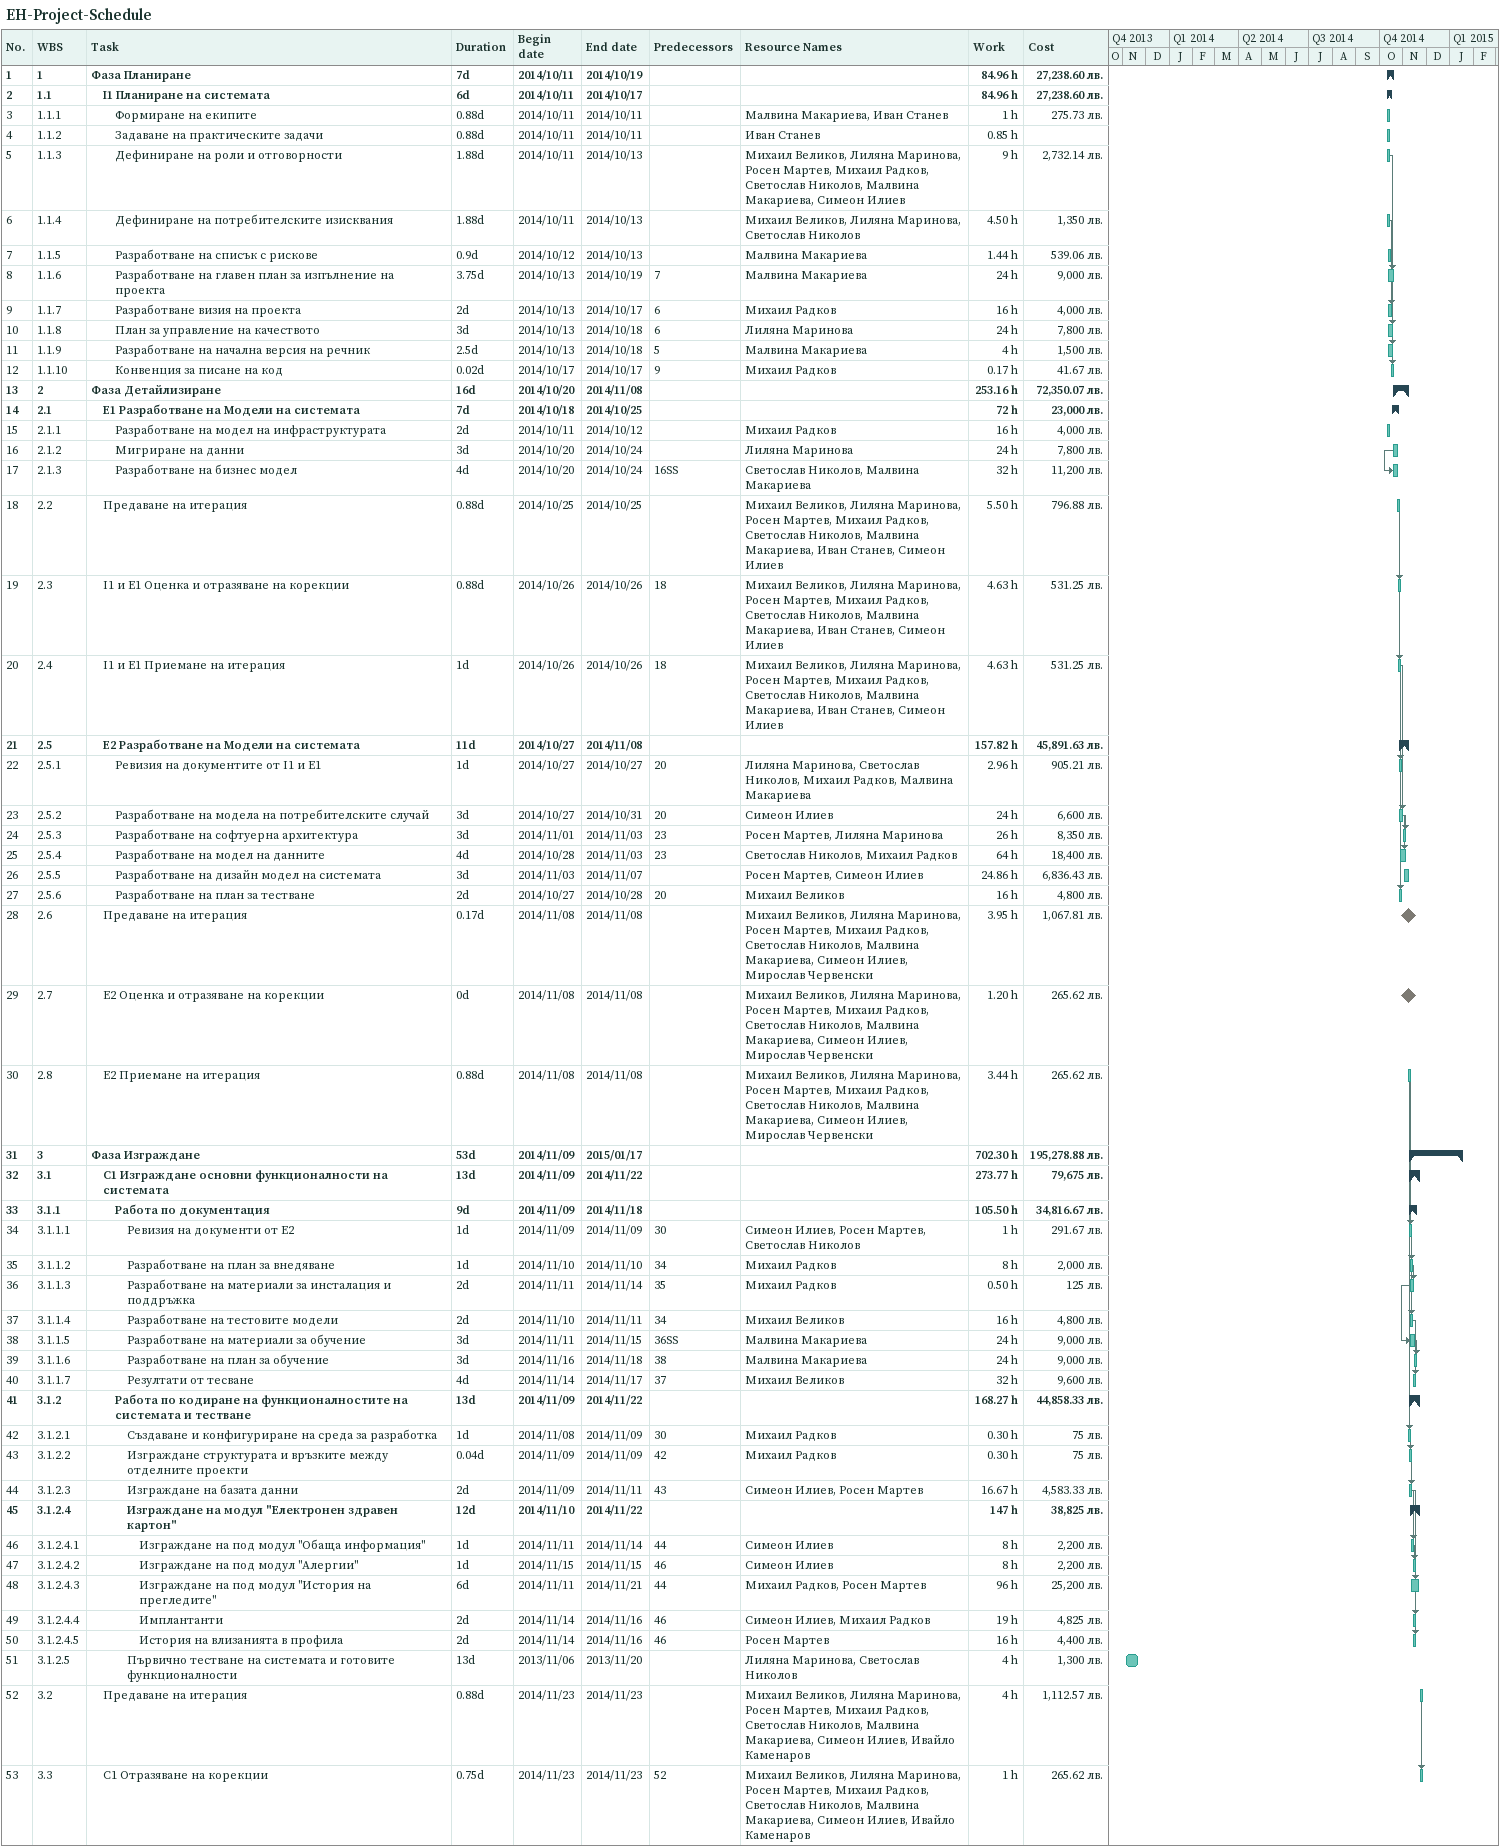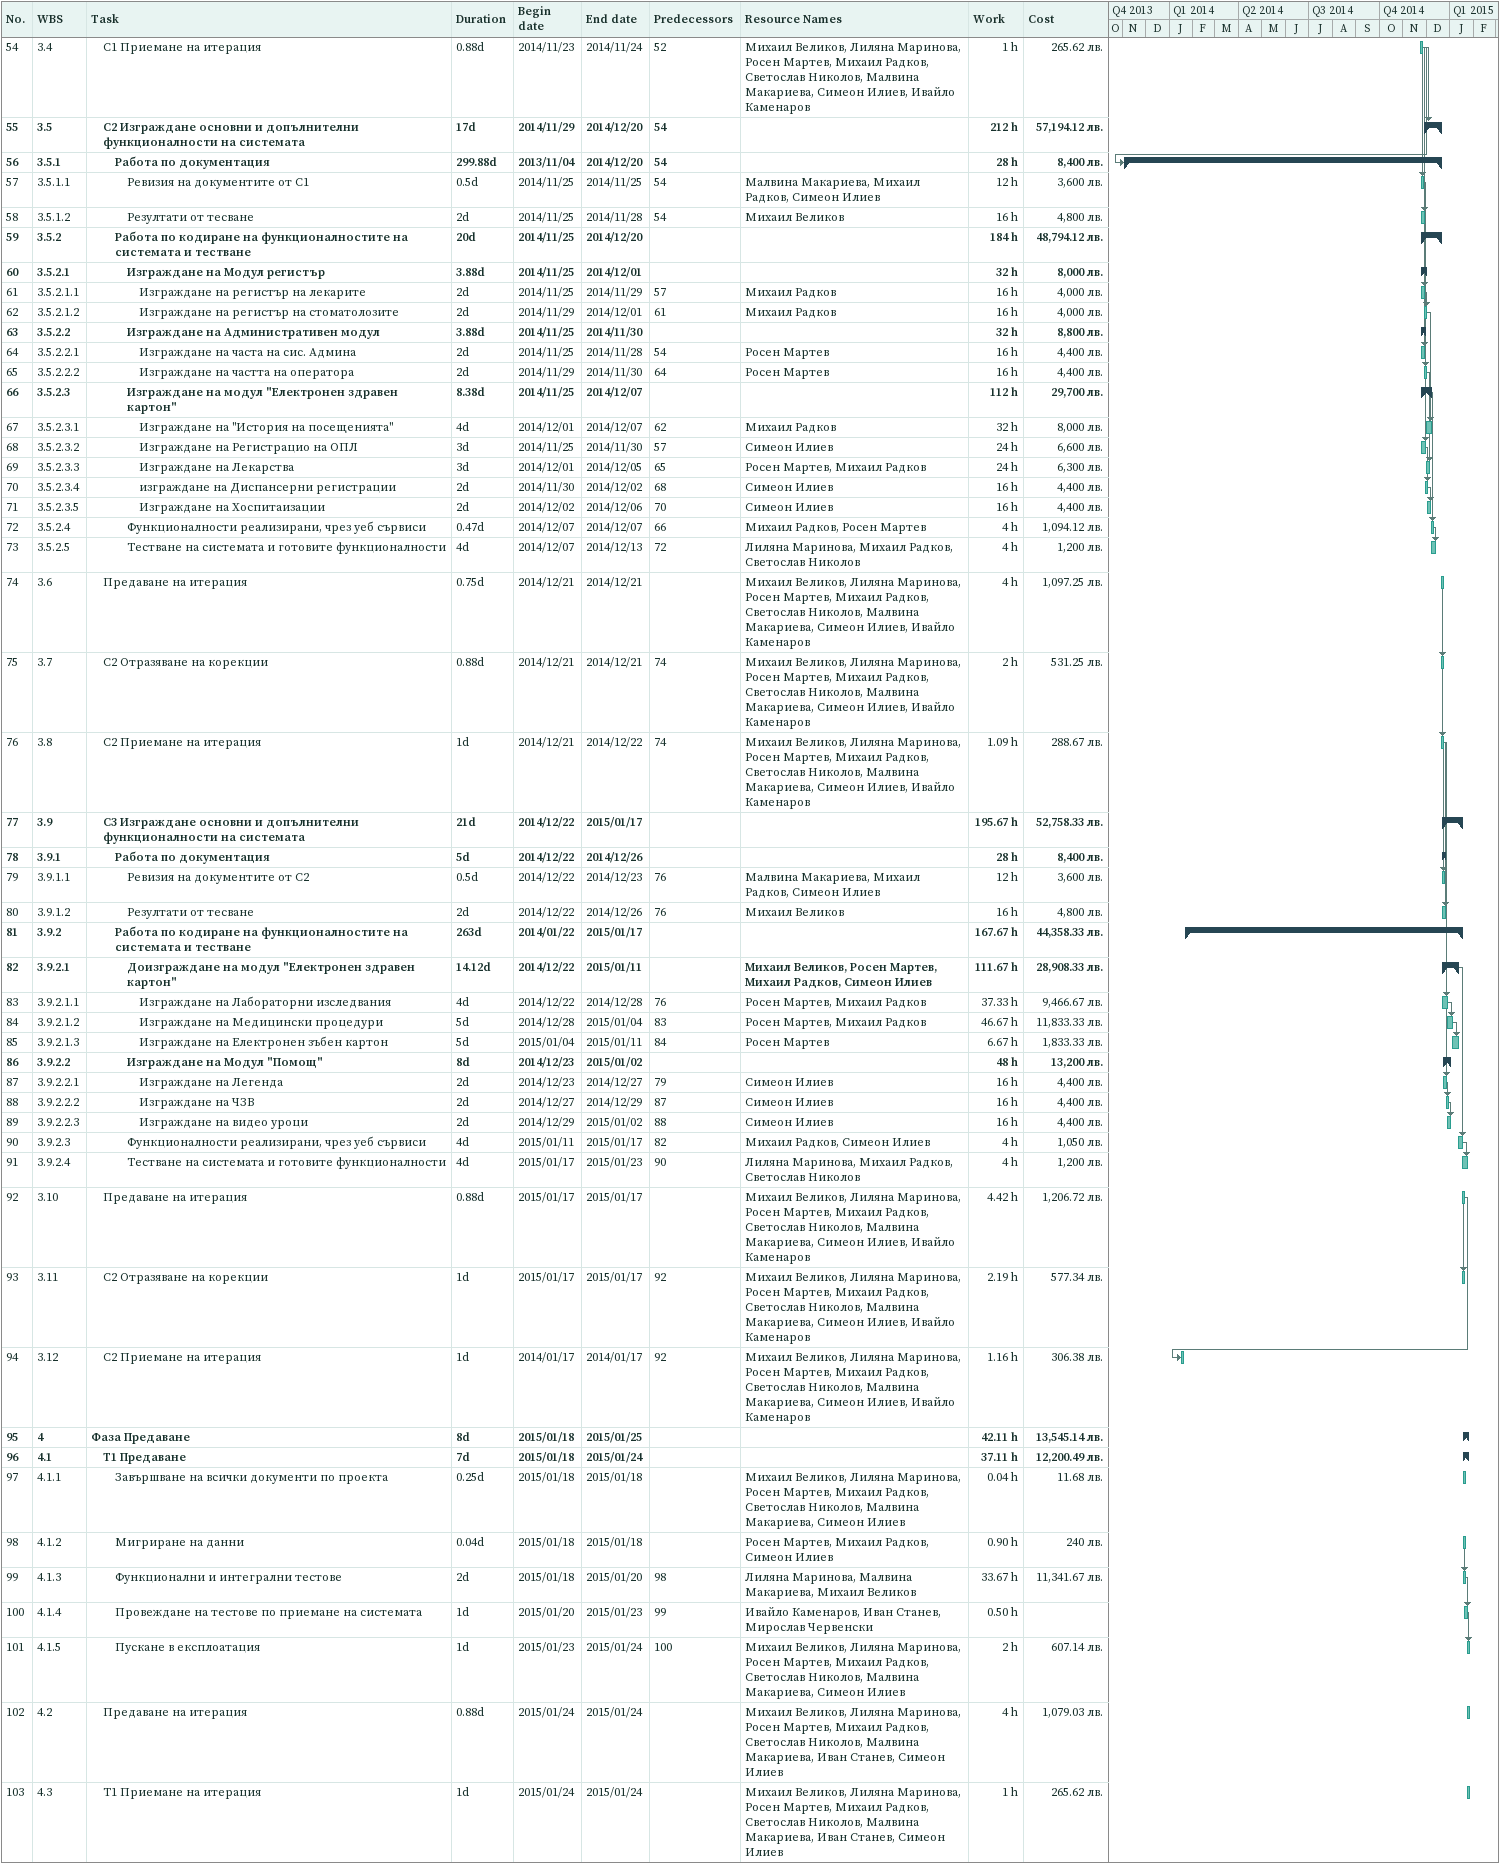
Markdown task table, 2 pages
EH-Project-Schedule

| ID | WBS | Task | Duration | Start | Finish | Predecessors | Resources | Work (h) | Cost (лв.) |
|---|---|---|---|---|---|---|---|---|---|
| 1 | 1 | **Фаза Планиране** | 7d | 2014-10-11 | 2014-10-19 |  |  | 84.96 | 27238.60 |
| 2 | 1.1 | **I1 Планиране на системата** | 6d | 2014-10-11 | 2014-10-17 |  |  | 84.96 | 27238.60 |
| 3 | 1.1.1 | Формиране на екипите | 0.88d | 2014-10-11 | 2014-10-11 |  | Малвина Макариева, Иван Станев | 1 | 275.73 |
| 4 | 1.1.2 | Задаване на практическите задачи | 0.88d | 2014-10-11 | 2014-10-11 |  | Иван Станев | 0.85 |  |
| 5 | 1.1.3 | Дефиниране на роли и отговорности | 1.88d | 2014-10-11 | 2014-10-13 |  | Михаил Великов, Лиляна Маринова, Росен Мартев, Михаил Радков, Светослав Николов, Малвина Макариева, Симеон Илиев | 9 | 2732.14 |
| 6 | 1.1.4 | Дефиниране на потребителските изисквания | 1.88d | 2014-10-11 | 2014-10-13 |  | Михаил Великов, Лиляна Маринова, Светослав Николов | 4.50 | 1350 |
| 7 | 1.1.5 | Разработване на списък с рискове | 0.9d | 2014-10-12 | 2014-10-13 |  | Малвина Макариева | 1.44 | 539.06 |
| 8 | 1.1.6 | Разработване на главен план за изпълнение на проекта | 3.75d | 2014-10-13 | 2014-10-19 | 7 | Малвина Макариева | 24 | 9000 |
| 9 | 1.1.7 | Разработване визия на проекта | 2d | 2014-10-13 | 2014-10-17 | 6 | Михаил Радков | 16 | 4000 |
| 10 | 1.1.8 | План за управление на качеството | 3d | 2014-10-13 | 2014-10-18 | 6 | Лиляна Маринова | 24 | 7800 |
| 11 | 1.1.9 | Разработване на начална версия на речник | 2.5d | 2014-10-13 | 2014-10-18 | 5 | Малвина Макариева | 4 | 1500 |
| 12 | 1.1.10 | Конвенция за писане на код | 0.02d | 2014-10-17 | 2014-10-17 | 9 | Михаил Радков | 0.17 | 41.67 |
| 13 | 2 | **Фаза Детайлизиране** | 16d | 2014-10-20 | 2014-11-08 |  |  | 253.16 | 72350.07 |
| 14 | 2.1 | **E1 Разработване на Модели на системата** | 7d | 2014-10-18 | 2014-10-25 |  |  | 72 | 23000 |
| 15 | 2.1.1 | Разработване на модел на инфраструктурата | 2d | 2014-10-11 | 2014-10-12 |  | Михаил Радков | 16 | 4000 |
| 16 | 2.1.2 | Мигриране на данни | 3d | 2014-10-20 | 2014-10-24 |  | Лиляна Маринова | 24 | 7800 |
| 17 | 2.1.3 | Разработване на бизнес модел | 4d | 2014-10-20 | 2014-10-24 | 16SS | Светослав Николов, Малвина Макариева | 32 | 11200 |
| 18 | 2.2 | Предаване на итерация | 0.88d | 2014-10-25 | 2014-10-25 |  | Михаил Великов, Лиляна Маринова, Росен Мартев, Михаил Радков, Светослав Николов, Малвина Макариева, Иван Станев, Симеон Илиев | 5.50 | 796.88 |
| 19 | 2.3 | I1 и Е1 Оценка и отразяване на корекции | 0.88d | 2014-10-26 | 2014-10-26 | 18 | Михаил Великов, Лиляна Маринова, Росен Мартев, Михаил Радков, Светослав Николов, Малвина Макариева, Иван Станев, Симеон Илиев | 4.63 | 531.25 |
| 20 | 2.4 | I1 и Е1 Приемане на итерация | 1d | 2014-10-26 | 2014-10-26 | 18 | Михаил Великов, Лиляна Маринова, Росен Мартев, Михаил Радков, Светослав Николов, Малвина Макариева, Иван Станев, Симеон Илиев | 4.63 | 531.25 |
| 21 | 2.5 | **E2 Разработване на Модели на системата** | 11d | 2014-10-27 | 2014-11-08 |  |  | 157.82 | 45891.63 |
| 22 | 2.5.1 | Ревизия на документите от I1 и E1 | 1d | 2014-10-27 | 2014-10-27 | 20 | Лиляна Маринова, Светослав Николов, Михаил Радков, Малвина Макариева | 2.96 | 905.21 |
| 23 | 2.5.2 | Разработване на модела на потребителските случай | 3d | 2014-10-27 | 2014-10-31 | 20 | Симеон Илиев | 24 | 6600 |
| 24 | 2.5.3 | Разработване на софтуерна архитектура | 3d | 2014-11-01 | 2014-11-03 | 23 | Росен Мартев, Лиляна Маринова | 26 | 8350 |
| 25 | 2.5.4 | Разработване на модел на данните | 4d | 2014-10-28 | 2014-11-03 | 23 | Светослав Николов, Михаил Радков | 64 | 18400 |
| 26 | 2.5.5 | Разработване на дизайн модел на системата | 3d | 2014-11-03 | 2014-11-07 |  | Росен Мартев, Симеон Илиев | 24.86 | 6836.43 |
| 27 | 2.5.6 | Разработване на план за тестване | 2d | 2014-10-27 | 2014-10-28 | 20 | Михаил Великов | 16 | 4800 |
| 28 | 2.6 | Предаване на итерация | 0.17d | 2014-11-08 | 2014-11-08 |  | Михаил Великов, Лиляна Маринова, Росен Мартев, Михаил Радков, Светослав Николов, Малвина Макариева, Симеон Илиев, Мирослав Червенски | 3.95 | 1067.81 |
| 29 | 2.7 | Е2 Оценка и отразяване на корекции | 0d | 2014-11-08 | 2014-11-08 |  | Михаил Великов, Лиляна Маринова, Росен Мартев, Михаил Радков, Светослав Николов, Малвина Макариева, Симеон Илиев, Мирослав Червенски | 1.20 | 265.62 |
| 30 | 2.8 | Е2 Приемане на итерация | 0.88d | 2014-11-08 | 2014-11-08 |  | Михаил Великов, Лиляна Маринова, Росен Мартев, Михаил Радков, Светослав Николов, Малвина Макариева, Симеон Илиев, Мирослав Червенски | 3.44 | 265.62 |
| 31 | 3 | **Фаза Изграждане** | 53d | 2014-11-09 | 2015-01-17 |  |  | 702.30 | 195278.88 |
| 32 | 3.1 | **C1 Изграждане основни функционалности на системата** | 13d | 2014-11-09 | 2014-11-22 |  |  | 273.77 | 79675 |
| 33 | 3.1.1 | **Работа по документация** | 9d | 2014-11-09 | 2014-11-18 |  |  | 105.50 | 34816.67 |
| 34 | 3.1.1.1 | Ревизия на документи от Е2 | 1d | 2014-11-09 | 2014-11-09 | 30 | Симеон Илиев, Росен Мартев, Светослав Николов | 1 | 291.67 |
| 35 | 3.1.1.2 | Разработване на план за внедяване | 1d | 2014-11-10 | 2014-11-10 | 34 | Михаил Радков | 8 | 2000 |
| 36 | 3.1.1.3 | Разработване на материали за инсталация и поддръжка | 2d | 2014-11-11 | 2014-11-14 | 35 | Михаил Радков | 0.50 | 125 |
| 37 | 3.1.1.4 | Разработване на тестовите модели | 2d | 2014-11-10 | 2014-11-11 | 34 | Михаил Великов | 16 | 4800 |
| 38 | 3.1.1.5 | Разработване на материали за обучение | 3d | 2014-11-11 | 2014-11-15 | 36SS | Малвина Макариева | 24 | 9000 |
| 39 | 3.1.1.6 | Разработване на план за обучение | 3d | 2014-11-16 | 2014-11-18 | 38 | Малвина Макариева | 24 | 9000 |
| 40 | 3.1.1.7 | Резултати от тесване | 4d | 2014-11-14 | 2014-11-17 | 37 | Михаил Великов | 32 | 9600 |
| 41 | 3.1.2 | **Работа по кодиране на функционалностите на системата и тестване** | 13d | 2014-11-09 | 2014-11-22 |  |  | 168.27 | 44858.33 |
| 42 | 3.1.2.1 | Създаване и конфигуриране на среда за разработка | 1d | 2014-11-08 | 2014-11-09 | 30 | Михаил Радков | 0.30 | 75 |
| 43 | 3.1.2.2 | Изграждане структурата и връзките между отделните проекти | 0.04d | 2014-11-09 | 2014-11-09 | 42 | Михаил Радков | 0.30 | 75 |
| 44 | 3.1.2.3 | Изграждане на базата данни | 2d | 2014-11-09 | 2014-11-11 | 43 | Симеон Илиев, Росен Мартев | 16.67 | 4583.33 |
| 45 | 3.1.2.4 | **Изграждане на модул "Електронен здравен картон"** | 12d | 2014-11-10 | 2014-11-22 |  |  | 147 | 38825 |
| 46 | 3.1.2.4.1 | Изграждане на под модул "Обаща информация" | 1d | 2014-11-11 | 2014-11-14 | 44 | Симеон Илиев | 8 | 2200 |
| 47 | 3.1.2.4.2 | Изграждане на под модул "Алергии" | 1d | 2014-11-15 | 2014-11-15 | 46 | Симеон Илиев | 8 | 2200 |
| 48 | 3.1.2.4.3 | Изграждане на под модул "История на прегледите" | 6d | 2014-11-11 | 2014-11-21 | 44 | Михаил Радков, Росен Мартев | 96 | 25200 |
| 49 | 3.1.2.4.4 | Имплантанти | 2d | 2014-11-14 | 2014-11-16 | 46 | Симеон Илиев, Михаил Радков | 19 | 4825 |
| 50 | 3.1.2.4.5 | История на влизанията в профила | 2d | 2014-11-14 | 2014-11-16 | 46 | Росен Мартев | 16 | 4400 |
| 51 | 3.1.2.5 | Първично тестване на системата и готовите функционалности | 13d | 2013-11-06 | 2013-11-20 |  | Лиляна Маринова, Светослав Николов | 4 | 1300 |
| 52 | 3.2 | Предаване на итерация | 0.88d | 2014-11-23 | 2014-11-23 |  | Михаил Великов, Лиляна Маринова, Росен Мартев, Михаил Радков, Светослав Николов, Малвина Макариева, Симеон Илиев, Ивайло Каменаров | 4 | 1112.57 |
| 53 | 3.3 | C1 Отразяване на корекции | 0.75d | 2014-11-23 | 2014-11-23 | 52 | Михаил Великов, Лиляна Маринова, Росен Мартев, Михаил Радков, Светослав Николов, Малвина Макариева, Симеон Илиев, Ивайло Каменаров | 1 | 265.62 |
| 54 | 3.4 | C1 Приемане на итерация | 0.88d | 2014-11-23 | 2014-11-24 | 52 | Михаил Великов, Лиляна Маринова, Росен Мартев, Михаил Радков, Светослав Николов, Малвина Макариева, Симеон Илиев, Ивайло Каменаров | 1 | 265.62 |
| 55 | 3.5 | **C2 Изграждане основни и допълнителни функционалности на системата** | 17d | 2014-11-29 | 2014-12-20 | 54 |  | 212 | 57194.12 |
| 56 | 3.5.1 | **Работа по документация** | 299.88d | 2013-11-04 | 2014-12-20 | 54 |  | 28 | 8400 |
| 57 | 3.5.1.1 | Ревизия на документите от C1 | 0.5d | 2014-11-25 | 2014-11-25 | 54 | Малвина Макариева, Михаил Радков, Симеон Илиев | 12 | 3600 |
| 58 | 3.5.1.2 | Резултати от тесване | 2d | 2014-11-25 | 2014-11-28 | 54 | Михаил Великов | 16 | 4800 |
| 59 | 3.5.2 | **Работа по кодиране на функционалностите на системата и тестване** | 20d | 2014-11-25 | 2014-12-20 |  |  | 184 | 48794.12 |
| 60 | 3.5.2.1 | **Изграждане на Модул регистър** | 3.88d | 2014-11-25 | 2014-12-01 |  |  | 32 | 8000 |
| 61 | 3.5.2.1.1 | Изграждане на регистър на лекарите | 2d | 2014-11-25 | 2014-11-29 | 57 | Михаил Радков | 16 | 4000 |
| 62 | 3.5.2.1.2 | Изграждане на регистър на стоматолозите | 2d | 2014-11-29 | 2014-12-01 | 61 | Михаил Радков | 16 | 4000 |
| 63 | 3.5.2.2 | **Изграждане на Административен модул** | 3.88d | 2014-11-25 | 2014-11-30 |  |  | 32 | 8800 |
| 64 | 3.5.2.2.1 | Изграждане на часта на сис. Админа | 2d | 2014-11-25 | 2014-11-28 | 54 | Росен Мартев | 16 | 4400 |
| 65 | 3.5.2.2.2 | Изграждане на частта на оператора | 2d | 2014-11-29 | 2014-11-30 | 64 | Росен Мартев | 16 | 4400 |
| 66 | 3.5.2.3 | **Изграждане на модул "Електронен здравен картон"** | 8.38d | 2014-11-25 | 2014-12-07 |  |  | 112 | 29700 |
| 67 | 3.5.2.3.1 | Изграждане на "История на посещенията" | 4d | 2014-12-01 | 2014-12-07 | 62 | Михаил Радков | 32 | 8000 |
| 68 | 3.5.2.3.2 | Изграждане на Регистрацио на ОПЛ | 3d | 2014-11-25 | 2014-11-30 | 57 | Симеон Илиев | 24 | 6600 |
| 69 | 3.5.2.3.3 | Изграждане на Лекарства | 3d | 2014-12-01 | 2014-12-05 | 65 | Росен Мартев, Михаил Радков | 24 | 6300 |
| 70 | 3.5.2.3.4 | изграждане на Диспансерни регистрации | 2d | 2014-11-30 | 2014-12-02 | 68 | Симеон Илиев | 16 | 4400 |
| 71 | 3.5.2.3.5 | Изграждане на Хоспитаизации | 2d | 2014-12-02 | 2014-12-06 | 70 | Симеон Илиев | 16 | 4400 |
| 72 | 3.5.2.4 | Функционалности реализирани, чрез уеб сървиси | 0.47d | 2014-12-07 | 2014-12-07 | 66 | Михаил Радков, Росен Мартев | 4 | 1094.12 |
| 73 | 3.5.2.5 | Тестване на системата и готовите функционалности | 4d | 2014-12-07 | 2014-12-13 | 72 | Лиляна Маринова, Михаил Радков, Светослав Николов | 4 | 1200 |
| 74 | 3.6 | Предаване на итерация | 0.75d | 2014-12-21 | 2014-12-21 |  | Михаил Великов, Лиляна Маринова, Росен Мартев, Михаил Радков, Светослав Николов, Малвина Макариева, Симеон Илиев, Ивайло Каменаров | 4 | 1097.25 |
| 75 | 3.7 | C2 Отразяване на корекции | 0.88d | 2014-12-21 | 2014-12-21 | 74 | Михаил Великов, Лиляна Маринова, Росен Мартев, Михаил Радков, Светослав Николов, Малвина Макариева, Симеон Илиев, Ивайло Каменаров | 2 | 531.25 |
| 76 | 3.8 | C2 Приемане на итерация | 1d | 2014-12-21 | 2014-12-22 | 74 | Михаил Великов, Лиляна Маринова, Росен Мартев, Михаил Радков, Светослав Николов, Малвина Макариева, Симеон Илиев, Ивайло Каменаров | 1.09 | 288.67 |
| 77 | 3.9 | **C3 Изграждане основни и допълнителни функционалности на системата** | 21d | 2014-12-22 | 2015-01-17 |  |  | 195.67 | 52758.33 |
| 78 | 3.9.1 | **Работа по документация** | 5d | 2014-12-22 | 2014-12-26 |  |  | 28 | 8400 |
| 79 | 3.9.1.1 | Ревизия на документите от C2 | 0.5d | 2014-12-22 | 2014-12-23 | 76 | Малвина Макариева, Михаил Радков, Симеон Илиев | 12 | 3600 |
| 80 | 3.9.1.2 | Резултати от тесване | 2d | 2014-12-22 | 2014-12-26 | 76 | Михаил Великов | 16 | 4800 |
| 81 | 3.9.2 | **Работа по кодиране на функционалностите на системата и тестване** | 263d | 2014-01-22 | 2015-01-17 |  |  | 167.67 | 44358.33 |
| 82 | 3.9.2.1 | **Доизграждане на модул "Електронен здравен картон"** | 14.12d | 2014-12-22 | 2015-01-11 |  | Михаил Великов, Росен Мартев, Михаил Радков, Симеон Илиев | 111.67 | 28908.33 |
| 83 | 3.9.2.1.1 | Изграждане на Лабораторни изследвания | 4d | 2014-12-22 | 2014-12-28 | 76 | Росен Мартев, Михаил Радков | 37.33 | 9466.67 |
| 84 | 3.9.2.1.2 | Изграждане на Медицински процедури | 5d | 2014-12-28 | 2015-01-04 | 83 | Росен Мартев, Михаил Радков | 46.67 | 11833.33 |
| 85 | 3.9.2.1.3 | Изграждане на Електронен зъбен картон | 5d | 2015-01-04 | 2015-01-11 | 84 | Росен Мартев | 6.67 | 1833.33 |
| 86 | 3.9.2.2 | **Изграждане на Модул "Помощ"** | 8d | 2014-12-23 | 2015-01-02 |  |  | 48 | 13200 |
| 87 | 3.9.2.2.1 | Изграждане на Легенда | 2d | 2014-12-23 | 2014-12-27 | 79 | Симеон Илиев | 16 | 4400 |
| 88 | 3.9.2.2.2 | Изграждане на ЧЗВ | 2d | 2014-12-27 | 2014-12-29 | 87 | Симеон Илиев | 16 | 4400 |
| 89 | 3.9.2.2.3 | Изграждане на видео уроци | 2d | 2014-12-29 | 2015-01-02 | 88 | Симеон Илиев | 16 | 4400 |
| 90 | 3.9.2.3 | Функционалности реализирани, чрез уеб сървиси | 4d | 2015-01-11 | 2015-01-17 | 82 | Михаил Радков, Симеон Илиев | 4 | 1050 |
| 91 | 3.9.2.4 | Тестване на системата и готовите функционалности | 4d | 2015-01-17 | 2015-01-23 | 90 | Лиляна Маринова, Михаил Радков, Светослав Николов | 4 | 1200 |
| 92 | 3.10 | Предаване на итерация | 0.88d | 2015-01-17 | 2015-01-17 |  | Михаил Великов, Лиляна Маринова, Росен Мартев, Михаил Радков, Светослав Николов, Малвина Макариева, Симеон Илиев, Ивайло Каменаров | 4.42 | 1206.72 |
| 93 | 3.11 | C2 Отразяване на корекции | 1d | 2015-01-17 | 2015-01-17 | 92 | Михаил Великов, Лиляна Маринова, Росен Мартев, Михаил Радков, Светослав Николов, Малвина Макариева, Симеон Илиев, Ивайло Каменаров | 2.19 | 577.34 |
| 94 | 3.12 | C2 Приемане на итерация | 1d | 2014-01-17 | 2014-01-17 | 92 | Михаил Великов, Лиляна Маринова, Росен Мартев, Михаил Радков, Светослав Николов, Малвина Макариева, Симеон Илиев, Ивайло Каменаров | 1.16 | 306.38 |
| 95 | 4 | **Фаза Предаване** | 8d | 2015-01-18 | 2015-01-25 |  |  | 42.11 | 13545.14 |
| 96 | 4.1 | **Т1 Предаване** | 7d | 2015-01-18 | 2015-01-24 |  |  | 37.11 | 12200.49 |
| 97 | 4.1.1 | Завършване на всички документи по проекта | 0.25d | 2015-01-18 | 2015-01-18 |  | Михаил Великов, Лиляна Маринова, Росен Мартев, Михаил Радков, Светослав Николов, Малвина Макариева, Симеон Илиев | 0.04 | 11.68 |
| 98 | 4.1.2 | Мигриране на данни | 0.04d | 2015-01-18 | 2015-01-18 |  | Росен Мартев, Михаил Радков, Симеон Илиев | 0.90 | 240 |
| 99 | 4.1.3 | Функционални и интегрални тестове | 2d | 2015-01-18 | 2015-01-20 | 98 | Лиляна Маринова, Малвина Макариева, Михаил Великов | 33.67 | 11341.67 |
| 100 | 4.1.4 | Провеждане на тестове по приемане на системата | 1d | 2015-01-20 | 2015-01-23 | 99 | Ивайло Каменаров, Иван Станев, Мирослав Червенски | 0.50 |  |
| 101 | 4.1.5 | Пускане в експлоатация | 1d | 2015-01-23 | 2015-01-24 | 100 | Михаил Великов, Лиляна Маринова, Росен Мартев, Михаил Радков, Светослав Николов, Малвина Макариева, Симеон Илиев | 2 | 607.14 |
| 102 | 4.2 | Предаване на итерация | 0.88d | 2015-01-24 | 2015-01-24 |  | Михаил Великов, Лиляна Маринова, Росен Мартев, Михаил Радков, Светослав Николов, Малвина Макариева, Иван Станев, Симеон Илиев | 4 | 1079.03 |
| 103 | 4.3 | Т1 Приемане на итерация | 1d | 2015-01-24 | 2015-01-24 |  | Михаил Великов, Лиляна Маринова, Росен Мартев, Михаил Радков, Светослав Николов, Малвина Макариева, Иван Станев, Симеон Илиев | 1 | 265.62 |
